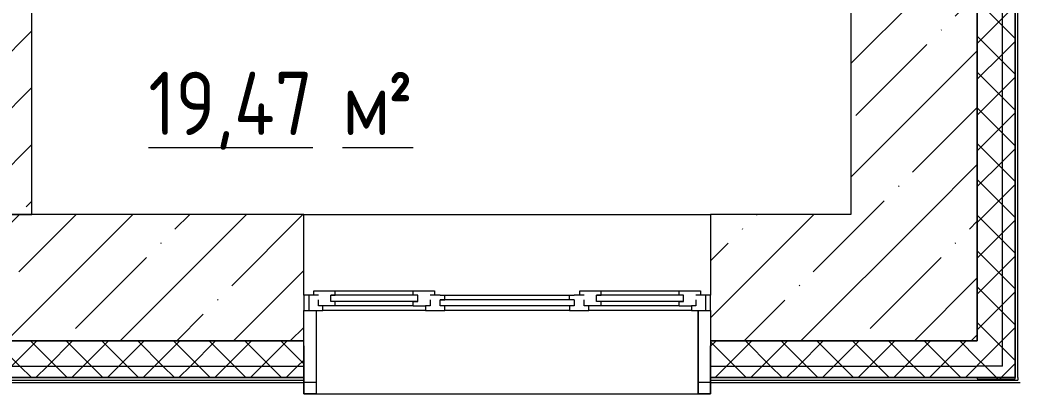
# Model space of a CAD drawing. Header units: millimetres. Extents: x -515342 to 330399, y -224905 to 507333.
# Drawn here: x -362517 to -358565, y 257755 to 259233 of the extents above; entities that cross this region are included whole.
import ezdxf

# ---------------------------------------------------------------- set-up
doc = ezdxf.new("R2010")
doc.units = ezdxf.units.MM
doc.layers.get('0').update_dxf_attribs({"lineweight": 0})
for name, color, linetype, lineweight in [('_ Окна', 7, 'Continuous', 0), ('Витраж', 7, 'Continuous', 0), ('Марки помещений', 7, 'Continuous', 0), ('Окна', 7, 'Continuous', 0), ('Стены внутренние', 7, 'Continuous', 0), ('Стены наружные', 7, 'Continuous', 0), ('Стены несущие', 7, 'Continuous', 0), ('Стены отделка', 7, 'Continuous', 0), ('Стены штриховка', 7, 'Continuous', 0)]:
    doc.layers.add(name, color=color, linetype=linetype, lineweight=lineweight)
doc.styles.add('GOST Common_1', font='', dxfattribs={"width": 0.9, "height": 250})
doc.styles.add('GOST Common_2', font='', dxfattribs={"width": 0.9, "height": 250})
doc.styles.get('GOST Common_1').set_extended_font_data('GOST Common')
doc.styles.get('GOST Common_2').set_extended_font_data('GOST Common')
pattern_1 = [(45, (0, 0), (-224.5064, 224.5064), []), (45, (224.5, 0), (-224.5064, 224.5064), [396.875, -79.375, 3.353, -76.022])]
pattern_2 = [(45, (0, 0), (-70.7107, 70.7107), []), (135, (0, 0), (-70.7107, -70.7107), [])]

# ---------------------------------------------------------------- blocks, each defined once
blk = doc.blocks.new('ОкноРехау_3фр__ - ЛК_1570х1820-9694719-О_АР_П_3__6_750_План 3 этажа')
at = {"layer": '_ Окна'}
for p, q in [((-729, 130), (-805, 130)), ((-805, 130), (-805, 70)), ((-785, 70), (-785, 130)), ((-729, 112), (-729, 130)), ((-247, 130), (-323, 130)), ((-323, 130), (-323, 112)), ((-247, 112), (-247, 130)), ((323, 130), (247, 130)), ((247, 130), (247, 112)), ((323, 112), (323, 130)), ((729, 130), (729, 112)), ((805, 130), (729, 130)), ((785, 70), (785, 130)), ((805, 70), (805, 130)), ((-747, 88), (-747, 112)), ((-747, 112), (-729, 112)), ((-680, 112), (-729, 112)), ((-698, 94), (-698, 70)), ((-680, 94), (-698, 94)), ((-698, 94), (-354, 94)), ((-680, 112), (-680, 94)), ((-372, 112), (-372, 94)), ((-372, 112), (-323, 112)), ((-372, 94), (-354, 94)), ((-354, 94), (-354, 70)), ((-323, 112), (-305, 112)), ((-305, 112), (-305, 88)), ((-265, 88), (-265, 112)), ((-265, 112), (-247, 112)), ((-265, 88), (265, 88)), ((-265, 88), (-247, 88)), ((-247, 112), (247, 112)), ((-247, 88), (-247, 70)), ((247, 112), (265, 112)), ((247, 88), (247, 70)), ((265, 88), (247, 88)), ((265, 112), (265, 88)), ((305, 88), (305, 112)), ((305, 112), (323, 112)), ((372, 112), (323, 112)), ((354, 94), (354, 70)), ((372, 94), (354, 94)), ((354, 94), (698, 94)), ((372, 112), (372, 94)), ((680, 112), (680, 94)), ((680, 112), (729, 112)), ((680, 94), (698, 94)), ((698, 94), (698, 70)), ((729, 112), (747, 112)), ((747, 112), (747, 88)), ((-805, 70), (-747, 70)), ((-765, 52), (-765, 70)), ((-680, 52), (-765, 52)), ((-698, 70), (-680, 70)), ((-698, 70), (-354, 70)), ((-680, 70), (-680, 52)), ((-372, 70), (-372, 52)), ((-354, 70), (-372, 70)), ((-287, 52), (-372, 52)), ((-305, 70), (-265, 70)), ((-287, 70), (-287, 52)), ((-247, 70), (-265, 70)), ((265, 70), (247, 70)), ((265, 70), (305, 70)), ((287, 52), (287, 70)), ((372, 52), (287, 52)), ((354, 70), (372, 70)), ((354, 70), (698, 70)), ((372, 70), (372, 52)), ((680, 70), (680, 52)), ((698, 70), (680, 70)), ((765, 52), (680, 52)), ((747, 70), (805, 70)), ((765, 70), (765, 52))]:
    blk.add_line(p, q, dxfattribs=at)
at = {"layer": 'Окна'}
for p, q in [((-729, 130), (-323, 130)), ((-247, 130), (247, 130)), ((323, 130), (729, 130)), ((-680, 112), (-372, 112)), ((372, 112), (680, 112)), ((-372, 52), (-680, 52)), ((247, 70), (-247, 70)), ((680, 52), (372, 52))]:
    blk.add_line(p, q, dxfattribs=at)
blk = doc.blocks.new('Прямоугольный импост - АР_Откос_Металлический_50х330 Белый Левый-9898756-О_АР_П_3__6_750_План 3 этажа')
at = {"layer": 'Витраж'}
blk.add_line((30162.6, 2265), (31672.6, 2265), dxfattribs=at)
blk = doc.blocks.new('Прямоугольный импост - АР_Откос_Металлический_50х330 Белый Правый-V10-О_АР_П_3__6_750_План 3 этажа')
at = {"layer": 'Витраж', "lineweight": 18}
for p, q in [((-50, -40), (-50, 290)), ((-49, 290), (-49, -39)), ((-1, -39), (-1, 150)), ((-1, 150), (0, 150)), ((0, 150), (0, -40)), ((-49, -39), (-1, -39)), ((0, -40), (-50, -40))]:
    blk.add_line(p, q, dxfattribs=at)
blk = doc.blocks.new('Прямоугольный импост - АР_Откос_Металлический_50х330 Белый Левый-V11-О_АР_П_3__6_750_План 3 этажа')
at = {"layer": 'Витраж', "lineweight": 18}
for p, q in [((-50, 290), (-50, -40)), ((-49, -39), (-49, 290)), ((0, 150), (-1, 150)), ((-1, 150), (-1, -39)), ((0, -40), (0, 150)), ((-1, -39), (-49, -39)), ((-50, -40), (0, -40))]:
    blk.add_line(p, q, dxfattribs=at)
blk = doc.blocks.new('СД_Люблино_Фасады_rvt-1-О_АР_П_3__6_750_План 3 этажа')
at = {"layer": 'Стены внутренние'}
h = blk.add_hatch(dxfattribs=at)
h.set_pattern_fill('FP_1', color=256, style=0, pattern_type=2)
h.set_pattern_definition(pattern_1)
h.paths.add_polyline_path([(16335, 195), (16335, 2975), (15835, 2975), (15835, 195), (15893.8, 195)])
h = blk.add_hatch(dxfattribs=at)
h.set_pattern_fill('FP_1', color=256, style=0, pattern_type=2)
h.set_pattern_definition(pattern_1)
h.paths.add_polyline_path([(16335, -305), (16335, 195), (15280, 195), (15280, -305), (15893.8, -305)])
h.paths.add_polyline_path([(13670, -305), (13670, 195), (11270.9, 195), (11270.9, -305), (13339.3, -305)])
h.paths.add_polyline_path([(9660.9, -305), (9660.9, 195), (8440.9, 195), (8440.9, -305), (9252.1, -305)])
h.paths.add_polyline_path([(6830.9, -305), (6830.9, 195), (5635.6, 195), (5635.6, -305), (6697.7, -305)])
h.paths.add_polyline_path([(4025.6, -305), (4025.6, 195), (195, 195), (195, -305), (3632.3, -305)])
at = {"layer": 'Стены наружные'}
h = blk.add_hatch(dxfattribs=at)
h.set_pattern_fill('FP_5', color=256, style=0, pattern_type=2)
h.set_pattern_definition(pattern_2)
h.paths.add_polyline_path([(16435, -405), (16435, 2375), (16335, 2375), (16335, -405)])
h = blk.add_hatch(dxfattribs=at)
h.set_pattern_fill('FP_5', color=256, style=0, pattern_type=2)
h.set_pattern_definition(pattern_2)
h.paths.add_polyline_path([(16435, -455), (16485, -455), (16485, 2325), (16435, 2325), (16435, -405)])
h = blk.add_hatch(dxfattribs=at)
h.set_pattern_fill('FP_5', color=256, style=0, pattern_type=2)
h.set_pattern_definition(pattern_2)
h.paths.add_polyline_path([(16335, -405), (16335, -305), (15280, -305), (15280, -405), (15893.8, -405)])
h.paths.add_polyline_path([(13339.3, -405), (13670, -405), (13670, -305), (11270.9, -305), (11270.9, -405), (12828.4, -405)])
h.paths.add_polyline_path([(9660.9, -405), (9660.9, -305), (8440.9, -305), (8440.9, -405), (9252.1, -405)])
h.paths.add_polyline_path([(6830.9, -405), (6830.9, -305), (5635.6, -305), (5635.6, -405), (6697.7, -405)])
h.paths.add_polyline_path([(3632.3, -405), (4025.6, -405), (4025.6, -305), (-305, -305), (-305, -405), (1588.7, -405)])
h = blk.add_hatch(dxfattribs=at)
h.set_pattern_fill('FP_5', color=256, style=0, pattern_type=2)
h.set_pattern_definition(pattern_2)
h.paths.add_polyline_path([(16435, -455), (16435, -405), (15280, -405), (15280, -450), (16335, -450), (16335, -455)])
h.paths.add_polyline_path([(-305, -455), (-305, -450), (4025.6, -450), (4025.6, -405), (-405, -405), (-405, -455)])
h.paths.add_polyline_path([(13670, -450), (13670, -405), (11270.9, -405), (11270.9, -450), (13339.3, -450)])
h.paths.add_polyline_path([(9660.9, -450), (9660.9, -405), (8440.9, -405), (8440.9, -450), (9252.1, -450)])
h.paths.add_polyline_path([(6830.9, -450), (6830.9, -405), (5635.6, -405), (5635.6, -450), (6697.7, -450)])
at = {"layer": 'Стены внутренние'}
for p, q in [((13670, 195), (15280, 195)), ((13719.1, -470), (13670.8, -470)), ((15279.2, -470), (15230.9, -470))]:
    blk.add_line(p, q, dxfattribs=at)
at = {"layer": 'Стены несущие'}
for p, q in [((15835, 2975), (15835, 195)), ((16335, 195), (16335, 2475)), ((13670, 195), (11270.9, 195)), ((13670, -125), (13670, 195)), ((15835, 195), (15280, 195)), ((15280, 195), (15280, -125)), ((16335, -305), (16335, 195)), ((13670, -305), (13670, -185)), ((15280, -185), (15280, -305)), ((11270.9, -305), (13670, -305)), ((13670, -305), (11270.9, -305)), ((15280, -305), (16335, -305)), ((16335, -305), (15280, -305))]:
    blk.add_line(p, q, dxfattribs=at)
at = {"layer": 'Стены отделка', "lineweight": 9}
for p, q in [((16335, 2325), (16335, -305)), ((16485, -455), (16485, 2304.9)), ((16485, 2304.9), (16485, -450)), ((13670, -405), (13670, -305)), ((15280, -305), (15280, -405)), ((13670, -450), (13670, -405)), ((15280, -405), (15280, -450)), ((11270.9, -470), (13670, -470)), ((13670, -460), (13670, -450)), ((13670, -470), (13670, -460)), ((15280, -450), (15280, -460)), ((15280, -460), (15280, -470)), ((15280, -470), (16505, -470)), ((16335, -450), (16335, -455)), ((16485, -450), (16335, -450)), ((16335, -455), (16435, -455)), ((16435, -455), (16485, -455))]:
    blk.add_line(p, q, dxfattribs=at)
at = {"layer": 'Стены штриховка'}
for p, q in [((16435, -405), (16435, 2325)), ((16495, -450), (16495, 2304.9)), ((11270.9, -405), (13670, -405)), ((15280, -405), (16335, -405)), ((16435, -405), (16335, -405)), ((11270.9, -450), (13670, -450)), ((13670, -450), (11270.9, -450)), ((11270.9, -460), (13670, -460)), ((15280, -450), (16335, -450)), ((16335, -450), (15280, -450)), ((15280, -460), (16495, -460)), ((16495, -450), (16495, -460))]:
    blk.add_line(p, q, dxfattribs=at)
at = {"layer": 'Витраж', "lineweight": 9, "extrusion": (0, 0, -1)}
blk.add_blockref('Прямоугольный импост - АР_Откос_Металлический_50х330 Белый Правый-V10-О_АР_П_3__6_750_План 3 этажа', (-13670, -475), dxfattribs=at)
at = {"layer": 'Витраж', "lineweight": 9}
for name, p in [('Прямоугольный импост - АР_Откос_Металлический_50х330 Белый Левый-V11-О_АР_П_3__6_750_План 3 этажа', (15280, -475)), ('Прямоугольный импост - АР_Откос_Металлический_50х330 Белый Левый-9898756-О_АР_П_3__6_750_План 3 этажа', (-16442.6, -2780))]:
    blk.add_blockref(name, p, dxfattribs=at)
at = {"layer": 'Окна', "lineweight": 9, "rotation": 180}
blk.add_blockref('ОкноРехау_3фр__ - ЛК_1570х1820-9694719-О_АР_П_3__6_750_План 3 этажа', (14475, -55), dxfattribs=at)

msp = doc.modelspace()

# ---------------------------------------------------------------- hatches: boundary and pattern name
at = {"layer": 'Стены внутренние'}
h = msp.add_hatch(dxfattribs=at)
h.set_pattern_fill('FP_1', color=256, style=0, pattern_type=2)
h.set_pattern_definition([(45, (-375064.64, 258270.4), (-224.5064, 224.5064), []), (45, (-374840.13, 258270.4), (-224.5064, 224.5064), [396.875, -79.375, 3.353, -76.022])])
h.paths.add_polyline_path([(-362469.6354, 258465.4137), (-362469.6354, 264865.4137), (-362859.6354, 264865.4137), (-362859.6354, 258465.4137), (-362747.0983, 258465.4137)])
h.paths.add_polyline_path([(-362682.0002, 259544.7902), (-362714.6354, 259556.6685), (-362741.2398, 259578.9923), (-362758.6046, 259609.069), (-362764.6354, 259643.271), (-362758.6046, 259677.473), (-362741.2398, 259707.5498), (-362714.6354, 259729.8736), (-362682.0002, 259741.7518), (-362647.2706, 259741.7518), (-362614.6354, 259729.8736), (-362588.0309, 259707.5498), (-362570.6661, 259677.473), (-362564.6354, 259643.271), (-362570.6661, 259609.069), (-362588.0309, 259578.9923), (-362614.6354, 259556.6685), (-362647.2706, 259544.7902)])
h.paths.add_polyline_path([(-362682.0002, 259950.345), (-362714.6354, 259962.2233), (-362741.2398, 259984.547), (-362758.6046, 260014.6238), (-362764.6354, 260048.8258), (-362758.6046, 260083.0278), (-362741.2398, 260113.1046), (-362714.6354, 260135.4283), (-362682.0002, 260147.3066), (-362647.2706, 260147.3066), (-362614.6354, 260135.4283), (-362588.0309, 260113.1046), (-362570.6661, 260083.0278), (-362564.6354, 260048.8258), (-362570.6661, 260014.6238), (-362588.0309, 259984.547), (-362614.6354, 259962.2233), (-362647.2706, 259950.345)])
h.paths.add_polyline_path([(-362647.2706, 260311.933), (-362682.0002, 260311.933), (-362714.6354, 260323.8112), (-362741.2398, 260346.135), (-362758.6046, 260376.2117), (-362764.6354, 260410.4137), (-362758.6046, 260444.6158), (-362741.2398, 260474.6925), (-362714.6354, 260497.0163), (-362682.0002, 260508.8945), (-362647.2706, 260508.8945), (-362614.6354, 260497.0163), (-362588.0309, 260474.6925), (-362570.6661, 260444.6158), (-362564.6354, 260410.4137), (-362570.6661, 260376.2117), (-362588.0309, 260346.135), (-362614.6354, 260323.8112)])
h.paths.add_polyline_path([(-362647.2706, 260751.933), (-362682.0002, 260751.933), (-362714.6354, 260763.8112), (-362741.2398, 260786.135), (-362758.6046, 260816.2117), (-362764.6354, 260850.4137), (-362758.6046, 260884.6158), (-362741.2398, 260914.6925), (-362714.6354, 260937.0163), (-362682.0002, 260948.8945), (-362647.2706, 260948.8945), (-362614.6354, 260937.0163), (-362588.0309, 260914.6925), (-362570.6661, 260884.6158), (-362564.6354, 260850.4137), (-362570.6661, 260816.2117), (-362588.0309, 260786.135), (-362614.6354, 260763.8112)])
h.paths.add_polyline_path([(-362682.0002, 261916.933), (-362714.6354, 261928.8112), (-362741.2398, 261951.135), (-362758.6046, 261981.2117), (-362764.6354, 262015.4137), (-362758.6046, 262049.6158), (-362741.2398, 262079.6925), (-362714.6354, 262102.0163), (-362682.0002, 262113.8945), (-362647.2706, 262113.8945), (-362614.6354, 262102.0163), (-362588.0309, 262079.6925), (-362570.6661, 262049.6158), (-362564.6354, 262015.4137), (-362570.6661, 261981.2117), (-362588.0309, 261951.135), (-362614.6354, 261928.8112), (-362647.2706, 261916.933)])
h.paths.add_polyline_path([(-362682.0002, 262349.526), (-362714.6354, 262361.4042), (-362741.2398, 262383.728), (-362758.6046, 262413.8048), (-362764.6354, 262448.0068), (-362758.6046, 262482.2088), (-362741.2398, 262512.2855), (-362714.6354, 262534.6093), (-362682.0002, 262546.4876), (-362647.2706, 262546.4876), (-362614.6354, 262534.6093), (-362588.0309, 262512.2855), (-362570.6661, 262482.2088), (-362564.6354, 262448.0068), (-362570.6661, 262413.8048), (-362588.0309, 262383.728), (-362614.6354, 262361.4042), (-362647.2706, 262349.526)])
h.paths.add_polyline_path([(-362647.2706, 262696.933), (-362682.0002, 262696.933), (-362714.6354, 262708.8112), (-362741.2398, 262731.135), (-362758.6046, 262761.2117), (-362764.6354, 262795.4137), (-362758.6046, 262829.6158), (-362741.2398, 262859.6925), (-362714.6354, 262882.0163), (-362682.0002, 262893.8945), (-362647.2706, 262893.8945), (-362614.6354, 262882.0163), (-362588.0309, 262859.6925), (-362570.6661, 262829.6158), (-362564.6354, 262795.4137), (-362570.6661, 262761.2117), (-362588.0309, 262731.135), (-362614.6354, 262708.8112)])
h.paths.add_polyline_path([(-362682.0002, 263436.933), (-362714.6354, 263448.8112), (-362741.2398, 263471.135), (-362758.6046, 263501.2117), (-362764.6354, 263535.4137), (-362758.6046, 263569.6158), (-362741.2398, 263599.6925), (-362714.6354, 263622.0163), (-362682.0002, 263633.8945), (-362647.2706, 263633.8945), (-362614.6354, 263622.0163), (-362588.0309, 263599.6925), (-362570.6661, 263569.6158), (-362564.6354, 263535.4137), (-362570.6661, 263501.2117), (-362588.0309, 263471.135), (-362614.6354, 263448.8112), (-362647.2706, 263436.933)])
h.paths.add_polyline_path([(-362647.2706, 263856.933), (-362682.0002, 263856.933), (-362714.6354, 263868.8112), (-362741.2398, 263891.135), (-362758.6046, 263921.2117), (-362764.6354, 263955.4137), (-362758.6046, 263989.6158), (-362741.2398, 264019.6925), (-362714.6354, 264042.0163), (-362682.0002, 264053.8945), (-362647.2706, 264053.8945), (-362614.6354, 264042.0163), (-362588.0309, 264019.6925), (-362570.6661, 263989.6158), (-362564.6354, 263955.4137), (-362570.6661, 263921.2117), (-362588.0309, 263891.135), (-362614.6354, 263868.8112)])
h.paths.add_polyline_path([(-362682.0002, 264236.933), (-362714.6354, 264248.8112), (-362741.2398, 264271.135), (-362758.6046, 264301.2117), (-362764.6354, 264335.4137), (-362758.6046, 264369.6158), (-362741.2398, 264399.6925), (-362714.6354, 264422.0163), (-362682.0002, 264433.8945), (-362647.2706, 264433.8945), (-362614.6354, 264422.0163), (-362588.0309, 264399.6925), (-362570.6661, 264369.6158), (-362564.6354, 264335.4137), (-362570.6661, 264301.2117), (-362588.0309, 264271.135), (-362614.6354, 264248.8112), (-362647.2706, 264236.933)])

# ---------------------------------------------------------------- linework, layer by layer
at = {"layer": 'Стены несущие'}
for p, q in [((-362469.6354, 258465.4137), (-362469.6354, 264475.4137)), ((-362859.6354, 258465.4137), (-362469.6354, 258465.4137))]:
    msp.add_line(p, q, dxfattribs=at)

# ---------------------------------------------------------------- block references
msp.add_blockref('СД_Люблино_Фасады_rvt-1-О_АР_П_3__6_750_План 3 этажа', (-375064.6354, 258270.4137))

# ---------------------------------------------------------------- texts
at = {"layer": 'Марки помещений', "char_height": 250, "attachment_point": 1}
for s, insert, width, style in [('\\L19,47 ', (-362009.0474, 259028.9086), 930.759187, 'GOST Common_1'), ('\\L\\fGOST Common|b0|i0|c238|p34|;\\W.9;\\L²', (-361062.5006, 259028.9086), 165.949312, 'GOST Common_2'), ('\\L\\fGOST Common|b0|i0|c204|p34|;\\W.9;\\Lм', (-361241.0943, 259028.9086), 216.455625, 'GOST Common_1')]:
    msp.add_mtext(s, dxfattribs=dict(at, insert=insert, width=width, style=style))

doc.saveas('drawing.dxf')
